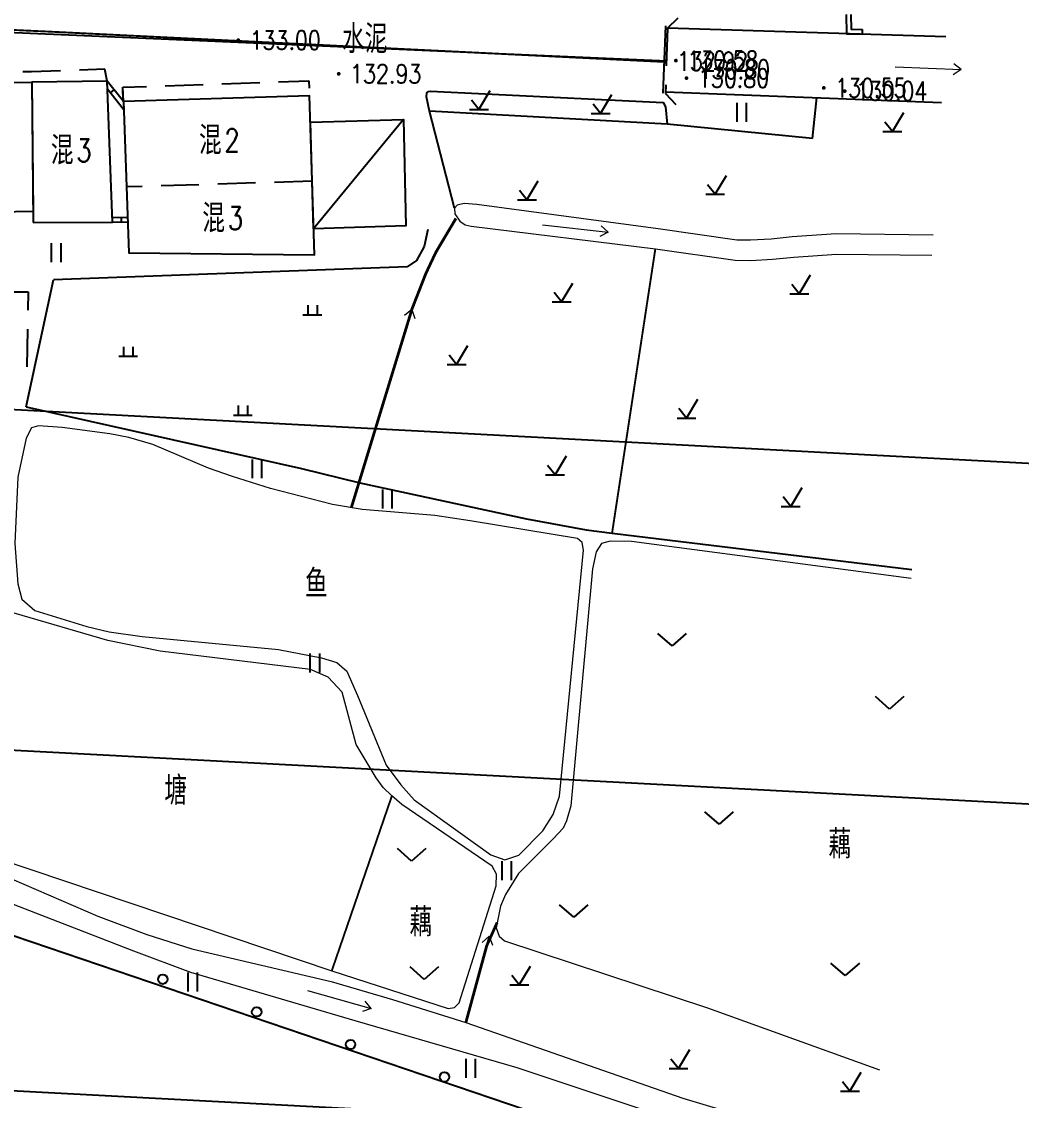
# Model space of a CAD drawing. Extents: x 529262 to 576451, y 2694391 to 2717535.
# Drawn here: x 566991.3 to 567044.2, y 2709902.3 to 2709959.4 of the extents above; entities that cross this region are included whole.
import ezdxf
from ezdxf.enums import TextEntityAlignment as Align
from ezdxf.xclip import XClip

# ---------------------------------------------------------------- set-up
doc = ezdxf.new("R2010")
doc.units = 0
doc.header["$XCLIPFRAME"] = 0
doc.linetypes.add('X5', pattern=[3, 2, -1])
for name, color, linetype in [('a红线图', 1, 'Continuous'), ('DLSS', 4, 'Continuous'), ('DMTZ', 8, 'Continuous'), ('GCD', 8, 'Continuous'), ('JMD', 8, 'Continuous'), ('PP-COM', 7, 'Continuous'), ('RD-中线', 40, 'Continuous'), ('RD-红线', 7, 'Continuous'), ('ZBTZ', 8, 'Continuous'), ('ZJ', 7, 'Continuous'), ('污水管径标注_W10-', 202, 'Continuous')]:
    doc.layers.add(name, color=color, linetype=linetype)
doc.layers.add('SXSS', color=5, linetype='Continuous', lineweight=0)
doc.styles.add('HZ', font='rs.shx', dxfattribs={"width": 0.8, "bigfont": 'hztxt.shx'})
doc.linetypes.add('10421', pattern='A,2,[150,AAA.SHX,S=0.5,R=0,X=0,Y=0.5],1e-11', length=2)
doc.linetypes.add('10422', pattern='A,0.75,[150,AAA.SHX,S=0.5,R=0,X=0,Y=0.5],1.5,[177,AAA.SHX,S=1,R=0,X=0,Y=0.4],0.75', length=3)
doc.linetypes.add('1161', pattern='A,0,[149,AAA.SHX,S=0.15,R=0,X=0,Y=0],-1.6', length=1.6)
doc.linetypes.add('8462', pattern='A,2,[157,AAA.SHX,S=1,R=0,X=0,Y=0.5],1e-09', length=2)

# ---------------------------------------------------------------- blocks, each defined once
blk = doc.blocks.new('A$C19FD0107')
at = {"layer": 'RD-中线', "color": 8, "linetype": 'Continuous', "flags": 128}
for points in [[(-4915.644, 15741.627), (-4680.014, 15724.535, -0.06919), (-4464.529, 15678.478), (-4107.284, 15548.587, 0.074087), (-4020.642, 15530.949), (-3764.952, 15517.406)], [(-4490.734, 14139.438, 0), (-4490.29, 14139.417)], [(-3818.251, 14086.168, 0), (-3817.74, 14086.169)]]:
    blk.add_lwpolyline(points, format="xyb", dxfattribs=at)
at = {"layer": 'RD-红线', "color": 8, "linetype": 'Continuous', "flags": 128}
blk.add_lwpolyline([(-4584.201, 15730.063, -0.039951), (-4458.379, 15695.394), (-4101.133, 15565.504, 0.074087), (-4019.69, 15548.924), (-3378.211, 15514.945)], format="xyb", dxfattribs=at)
blk.add_lwpolyline([(-4021.594, 15512.975), (-3798.753, 15501.171)], dxfattribs=at)
blk = doc.blocks.new('GC200')
at = {"linetype": 'Continuous', "const_width": 0.2, "flags": 128}
blk.add_lwpolyline([(-0.1, 0, 1), (0.1, 0, 1)], format="xyb", close=True, dxfattribs=at)
blk = doc.blocks.new('gc086')
at = {"color": 8}
for p, q in [((0, 0), (7, 0)), ((7, 0), (6.18, 0.57)), ((7, 0), (6.18, -0.57))]:
    blk.add_line(p, q, dxfattribs=at)
blk = doc.blocks.new('gc121')
at = {"color": 8}
for p, q in [((-0.5, -1), (-0.5, 1)), ((0.5, -1), (0.5, 1))]:
    blk.add_line(p, q, dxfattribs=at)
blk = doc.blocks.new('gc123')
at = {"color": 8}
for p, q in [((0, 0), (1.2, 2)), ((-1, 0), (1, 0)), ((0, 0), (-0.8, 1))]:
    blk.add_line(p, q, dxfattribs=at)
blk = doc.blocks.new('gc119')
at = {"color": 8}
for p, q in [((-1, 0), (1, 0)), ((-0.5, 1), (-0.5, 0)), ((0.5, 1), (0.5, 0))]:
    blk.add_line(p, q, dxfattribs=at)
blk = doc.blocks.new('gc126')
at = {"color": 8}
for p, q in [((0, 0), (-1.5, 1.32)), ((1.5, 1.32), (0, 0))]:
    blk.add_line(p, q, dxfattribs=at)
blk = doc.blocks.new('gc170')
at = {"color": 8, "linetype": 'Continuous'}
blk.add_circle((0, 0), 0.5, dxfattribs=at)

msp = doc.modelspace()

# ---------------------------------------------------------------- linework, layer by layer
at = {"layer": 'a红线图', "color": 8, "linetype": 'Continuous', "lineweight": 0, "const_width": 0.1, "elevation": 1, "flags": 128}
msp.add_lwpolyline([(566696.597, 2710071.626), (566725.76, 2710055.912), (566732.088, 2710053.298), (566751.244, 2710045.851), (566769.178, 2710038.018), (566805.651, 2710021.905), (566842.329, 2710005.646), (566879.093, 2709990.054), (566915.838, 2709974.529), (566934.446, 2709965.319), (566949.35, 2709960.864), (566992.946, 2709958.837), (567025.375, 2709957.24)], dxfattribs=at)
msp.add_lwpolyline([(566696.597, 2710071.626), (566725.76, 2710055.912), (566732.088, 2710053.298), (566751.244, 2710045.851), (566769.178, 2710038.018), (566805.651, 2710021.905), (566842.329, 2710005.646), (566879.093, 2709990.054), (566915.838, 2709974.529), (566934.446, 2709965.319), (566949.35, 2709960.864), (566992.946, 2709958.837), (567025.375, 2709957.24)], dxfattribs=at)
at = {"layer": 'DLSS', "linetype": 'Continuous'}
for p, q in [((567025.486, 2709959.026), (567026.067, 2709959.576)), ((567025.486, 2709959.026), (567026.067, 2709959.576)), ((567025.486, 2709959.026), (567026.067, 2709959.576)), ((567025.486, 2709959.026), (567026.067, 2709959.576)), ((567025.39, 2709955.566), (567025.939, 2709954.985)), ((567025.39, 2709955.566), (567025.939, 2709954.985)), ((567025.39, 2709955.566), (567025.939, 2709954.985)), ((567025.39, 2709955.566), (567025.939, 2709954.985))]:
    msp.add_line(p, q, dxfattribs=at)
at = {"layer": 'DLSS', "linetype": 'X5'}
msp.add_line((567025.486, 2709959.026), (567025.39, 2709955.566), dxfattribs=at)
msp.add_line((567025.486, 2709959.026), (567025.39, 2709955.566), dxfattribs=at)
msp.add_line((567025.486, 2709959.026), (567025.39, 2709955.566), dxfattribs=at)
msp.add_line((567025.486, 2709959.026), (567025.39, 2709955.566), dxfattribs=at)
at = {"layer": 'DLSS', "linetype": 'Continuous', "const_width": 0.1, "elevation": 133.137, "flags": 128}
msp.add_lwpolyline([(566987.524, 2709912.145), (567036.185, 2709895.608)], dxfattribs=at)
at = {"layer": 'DMTZ', "linetype": '10422', "flags": 128}
for points, elevation in [([(567040.224, 2709958.564), (567025.486, 2709959.026)], 132.974), ([(567040.224, 2709958.564), (567025.486, 2709959.026)], 132.974), ([(567040.224, 2709958.564), (567025.486, 2709959.026)], 132.974), ([(567040.224, 2709958.564), (567025.486, 2709959.026)], 132.974), ([(567025.392, 2709955.667), (567040.001, 2709955.09)], 132.381), ([(567025.392, 2709955.667), (567040.001, 2709955.09)], 132.381), ([(567025.392, 2709955.667), (567040.001, 2709955.09)], 132.381), ([(567025.392, 2709955.667), (567040.001, 2709955.09)], 132.381), ([(567011.716, 2709946.396), (566993.009, 2709945.706)], 132.24), ([(567011.716, 2709946.396), (566993.009, 2709945.706)], 132.24), ([(567011.716, 2709946.396), (566993.009, 2709945.706)], 132.24), ([(567011.716, 2709946.396), (566993.009, 2709945.706)], 132.24)]:
    msp.add_lwpolyline(points, dxfattribs=dict(at, elevation=elevation))
at = {"layer": 'DMTZ', "linetype": '10421', "flags": 128}
for points, elevation in [([(567033.162, 2709953.187), (567025.482, 2709953.956), (567012.893, 2709954.631)], 132.823), ([(567033.162, 2709953.187), (567025.482, 2709953.956), (567012.893, 2709954.631)], 132.823), ([(567033.162, 2709953.187), (567025.482, 2709953.956), (567012.893, 2709954.631)], 132.823), ([(567033.162, 2709953.187), (567025.482, 2709953.956), (567012.893, 2709954.631)], 132.823), ([(567012.815, 2709948.381), (567012.61, 2709947.473), (567012.215, 2709946.736), (567011.716, 2709946.396)], 132.24), ([(567012.815, 2709948.381), (567012.61, 2709947.473), (567012.215, 2709946.736), (567011.716, 2709946.396)], 132.24), ([(567012.815, 2709948.381), (567012.61, 2709947.473), (567012.215, 2709946.736), (567011.716, 2709946.396)], 132.24), ([(567012.815, 2709948.381), (567012.61, 2709947.473), (567012.215, 2709946.736), (567011.716, 2709946.396)], 132.24), ([(566991.556, 2709938.997), (567006.126, 2709935.731), (567009.222, 2709934.973), (567018.032, 2709933.073), (567021.195, 2709932.488), (567022.56, 2709932.302)], 132.22), ([(566991.556, 2709938.997), (567006.126, 2709935.731), (567009.222, 2709934.973), (567018.032, 2709933.073), (567021.195, 2709932.488), (567022.56, 2709932.302)], 132.22), ([(566991.556, 2709938.997), (567006.126, 2709935.731), (567009.222, 2709934.973), (567018.032, 2709933.073), (567021.195, 2709932.488), (567022.56, 2709932.302)], 132.22), ([(566991.556, 2709938.997), (567006.126, 2709935.731), (567009.222, 2709934.973), (567018.032, 2709933.073), (567021.195, 2709932.488), (567022.56, 2709932.302)], 132.22), ([(567022.56, 2709932.302), (567038.416, 2709930.387)], 132.122), ([(567022.56, 2709932.302), (567038.416, 2709930.387)], 132.122), ([(567022.56, 2709932.302), (567038.416, 2709930.387)], 132.122), ([(567022.56, 2709932.302), (567038.416, 2709930.387)], 132.122)]:
    msp.add_lwpolyline(points, dxfattribs=dict(at, elevation=elevation))
at = {"layer": 'JMD', "linetype": 'Continuous'}
for p, q in [((567035.812, 2709958.702), (567035.821, 2709958.951)), ((567035.812, 2709958.702), (567035.821, 2709958.951)), ((567035.812, 2709958.702), (567035.821, 2709958.951)), ((567035.812, 2709958.702), (567035.821, 2709958.951)), ((566996.199, 2709955.767), (566996.004, 2709955.61)), ((566996.199, 2709955.767), (566996.004, 2709955.61)), ((566996.199, 2709955.767), (566996.004, 2709955.61)), ((566996.199, 2709955.767), (566996.004, 2709955.61)), ((567011.528, 2709954.203), (567006.767, 2709948.416)), ((567011.528, 2709954.203), (567006.767, 2709948.416)), ((567011.528, 2709954.203), (567006.767, 2709948.416)), ((567011.528, 2709954.203), (567006.767, 2709948.416)), ((566996.607, 2709948.773), (566996.599, 2709949.023)), ((566996.607, 2709948.773), (566996.599, 2709949.023)), ((566996.607, 2709948.773), (566996.599, 2709949.023)), ((566996.607, 2709948.773), (566996.599, 2709949.023))]:
    msp.add_line(p, q, dxfattribs=at)
at = {"layer": 'JMD', "linetype": 'Continuous', "elevation": 133.253, "flags": 128}
for points in [[(567034.945, 2709959.747), (567034.964, 2709958.732), (567035.812, 2709958.702)], [(567034.945, 2709959.747), (567034.964, 2709958.732), (567035.812, 2709958.702)], [(567034.945, 2709959.747), (567034.964, 2709958.732), (567035.812, 2709958.702)], [(567034.945, 2709959.747), (567034.964, 2709958.732), (567035.812, 2709958.702)], [(567035.195, 2709959.752), (567035.209, 2709958.973), (567035.821, 2709958.951)], [(567035.195, 2709959.752), (567035.209, 2709958.973), (567035.821, 2709958.951)], [(567035.195, 2709959.752), (567035.209, 2709958.973), (567035.821, 2709958.951)], [(567035.195, 2709959.752), (567035.209, 2709958.973), (567035.821, 2709958.951)]]:
    msp.add_lwpolyline(points, dxfattribs=at)
at = {"layer": 'JMD', "linetype": 'Continuous', "flags": 128}
for points in [[(567025.386, 2709959.145), (567025.245, 2709955.591)], [(566996.701, 2709955.144), (566995.838, 2709956.215)], [(566996.701, 2709955.144), (566995.838, 2709956.215)], [(566996.701, 2709955.144), (566995.838, 2709956.215)], [(566996.701, 2709955.144), (566995.838, 2709956.215)], [(566996.715, 2709954.728), (566995.853, 2709955.797)], [(566996.715, 2709954.728), (566995.853, 2709955.797)], [(566996.715, 2709954.728), (566995.853, 2709955.797)], [(566996.715, 2709954.728), (566995.853, 2709955.797)], [(566996.112, 2709949.008), (566996.924, 2709949.033)], [(566996.112, 2709949.008), (566996.924, 2709949.033)], [(566996.112, 2709949.008), (566996.924, 2709949.033)], [(566996.112, 2709949.008), (566996.924, 2709949.033)], [(566996.12, 2709948.758), (566996.932, 2709948.783)], [(566996.12, 2709948.758), (566996.932, 2709948.783)], [(566996.12, 2709948.758), (566996.932, 2709948.783)], [(566996.12, 2709948.758), (566996.932, 2709948.783)]]:
    msp.add_lwpolyline(points, dxfattribs=at)
at = {"layer": 'JMD', "linetype": 'X5', "flags": 128}
for points in [[(566995.838, 2709956.215), (566995.722, 2709956.858), (566991.841, 2709956.715), (566988.054, 2709956.737), (566981.976, 2709957.19), (566981.975, 2709956.511)], [(566995.838, 2709956.215), (566995.722, 2709956.858), (566991.841, 2709956.715), (566988.054, 2709956.737), (566981.976, 2709957.19), (566981.975, 2709956.511)], [(566995.838, 2709956.215), (566995.722, 2709956.858), (566991.841, 2709956.715), (566988.054, 2709956.737), (566981.976, 2709957.19), (566981.975, 2709956.511)], [(566995.838, 2709956.215), (566995.722, 2709956.858), (566991.841, 2709956.715), (566988.054, 2709956.737), (566981.976, 2709957.19), (566981.975, 2709956.511)], [(566996.697, 2709955.144), (566996.674, 2709955.899), (567006.521, 2709956.245), (567006.55, 2709955.447)], [(566996.697, 2709955.144), (566996.674, 2709955.899), (567006.521, 2709956.245), (567006.55, 2709955.447)], [(566996.697, 2709955.144), (566996.674, 2709955.899), (567006.521, 2709956.245), (567006.55, 2709955.447)], [(566996.697, 2709955.144), (566996.674, 2709955.899), (567006.521, 2709956.245), (567006.55, 2709955.447)], [(566996.701, 2709955.144), (566996.701, 2709955.144), (566996.674, 2709955.899)], [(566996.701, 2709955.144), (566996.701, 2709955.144), (566996.674, 2709955.899)], [(566996.701, 2709955.144), (566996.701, 2709955.144), (566996.674, 2709955.899)], [(566996.701, 2709955.144), (566996.701, 2709955.144), (566996.674, 2709955.899)], [(567006.69, 2709950.927), (566996.876, 2709950.63)], [(567006.69, 2709950.927), (566996.876, 2709950.63)], [(567006.69, 2709950.927), (566996.876, 2709950.63)], [(567006.69, 2709950.927), (566996.876, 2709950.63)], [(566990.634, 2709945.083), (566991.67, 2709945.069), (566991.585, 2709941.038), (566990.58, 2709941.052)], [(566990.634, 2709945.083), (566991.67, 2709945.069), (566991.585, 2709941.038), (566990.58, 2709941.052)], [(566990.634, 2709945.083), (566991.67, 2709945.069), (566991.585, 2709941.038), (566990.58, 2709941.052)], [(566990.634, 2709945.083), (566991.67, 2709945.069), (566991.585, 2709941.038), (566990.58, 2709941.052)]]:
    msp.add_lwpolyline(points, dxfattribs=at)
at = {"layer": 'JMD', "linetype": 'Continuous', "elevation": 134.79, "flags": 128}
msp.add_lwpolyline([(566988.125, 2709956.112), (566991.857, 2709956.163), (566991.921, 2709949.32), (566988.18, 2709949.25)], close=True, dxfattribs=at)
msp.add_lwpolyline([(566988.125, 2709956.112), (566991.857, 2709956.163), (566991.921, 2709949.32), (566988.18, 2709949.25)], close=True, dxfattribs=at)
msp.add_lwpolyline([(566988.125, 2709956.112), (566991.857, 2709956.163), (566991.921, 2709949.32), (566988.18, 2709949.25)], close=True, dxfattribs=at)
msp.add_lwpolyline([(566988.125, 2709956.112), (566991.857, 2709956.163), (566991.921, 2709949.32), (566988.18, 2709949.25)], close=True, dxfattribs=at)
at = {"layer": 'JMD', "linetype": 'Continuous', "flags": 128}
for points in [[(566991.927, 2709948.741), (566996.12, 2709948.758), (566995.838, 2709956.215), (566991.857, 2709956.163)], [(566991.927, 2709948.741), (566996.12, 2709948.758), (566995.838, 2709956.215), (566991.857, 2709956.163)], [(566991.927, 2709948.741), (566996.12, 2709948.758), (566995.838, 2709956.215), (566991.857, 2709956.163)], [(566991.927, 2709948.741), (566996.12, 2709948.758), (566995.838, 2709956.215), (566991.857, 2709956.163)], [(566996.701, 2709955.144), (566996.982, 2709947.144), (567006.809, 2709947.028), (567006.55, 2709955.447)], [(566996.701, 2709955.144), (566996.982, 2709947.144), (567006.809, 2709947.028), (567006.55, 2709955.447)], [(566996.701, 2709955.144), (566996.982, 2709947.144), (567006.809, 2709947.028), (567006.55, 2709955.447)], [(566996.701, 2709955.144), (566996.982, 2709947.144), (567006.809, 2709947.028), (567006.55, 2709955.447)], [(567006.596, 2709954.054), (567011.528, 2709954.203), (567011.656, 2709948.564), (567006.767, 2709948.416)], [(567006.596, 2709954.054), (567011.528, 2709954.203), (567011.656, 2709948.564), (567006.767, 2709948.416)], [(567006.596, 2709954.054), (567011.528, 2709954.203), (567011.656, 2709948.564), (567006.767, 2709948.416)], [(567006.596, 2709954.054), (567011.528, 2709954.203), (567011.656, 2709948.564), (567006.767, 2709948.416)]]:
    msp.add_lwpolyline(points, close=True, dxfattribs=at)
at = {"layer": 'SXSS', "color": 8, "linetype": 'Continuous', "flags": 128}
for points in [[(567039.551, 2709948.081), (567034.412, 2709948.147), (567032.086, 2709947.978), (567030.973, 2709947.87), (567029.888, 2709947.808), (567029.158, 2709947.818), (567024.993, 2709948.418), (567015.398, 2709949.695), (567014.734, 2709949.748), (567014.369, 2709949.662), (567014.221, 2709949.512)], [(567039.551, 2709948.081), (567034.412, 2709948.147), (567032.086, 2709947.978), (567030.973, 2709947.87), (567029.888, 2709947.808), (567029.158, 2709947.818), (567024.993, 2709948.418), (567015.398, 2709949.695), (567014.734, 2709949.748), (567014.369, 2709949.662), (567014.221, 2709949.512)], [(567039.551, 2709948.081), (567034.412, 2709948.147), (567032.086, 2709947.978), (567030.973, 2709947.87), (567029.888, 2709947.808), (567029.158, 2709947.818), (567024.993, 2709948.418), (567015.398, 2709949.695), (567014.734, 2709949.748), (567014.369, 2709949.662), (567014.221, 2709949.512)], [(567039.551, 2709948.081), (567034.412, 2709948.147), (567032.086, 2709947.978), (567030.973, 2709947.87), (567029.888, 2709947.808), (567029.158, 2709947.818), (567024.993, 2709948.418), (567015.398, 2709949.695), (567014.734, 2709949.748), (567014.369, 2709949.662), (567014.221, 2709949.512)], [(567014.221, 2709949.512), (567014.241, 2709949.197), (567014.497, 2709948.818), (567014.779, 2709948.617), (567015.104, 2709948.545), (567024.852, 2709947.358), (567029.074, 2709946.75), (567029.912, 2709946.738), (567031.055, 2709946.804), (567032.176, 2709946.912), (567034.444, 2709947.076), (567039.483, 2709947.012)], [(567014.221, 2709949.512), (567014.241, 2709949.197), (567014.497, 2709948.818), (567014.779, 2709948.617), (567015.104, 2709948.545), (567024.852, 2709947.358), (567029.074, 2709946.75), (567029.912, 2709946.738), (567031.055, 2709946.804), (567032.176, 2709946.912), (567034.444, 2709947.076), (567039.483, 2709947.012)], [(567014.221, 2709949.512), (567014.241, 2709949.197), (567014.497, 2709948.818), (567014.779, 2709948.617), (567015.104, 2709948.545), (567024.852, 2709947.358), (567029.074, 2709946.75), (567029.912, 2709946.738), (567031.055, 2709946.804), (567032.176, 2709946.912), (567034.444, 2709947.076), (567039.483, 2709947.012)], [(567014.221, 2709949.512), (567014.241, 2709949.197), (567014.497, 2709948.818), (567014.779, 2709948.617), (567015.104, 2709948.545), (567024.852, 2709947.358), (567029.074, 2709946.75), (567029.912, 2709946.738), (567031.055, 2709946.804), (567032.176, 2709946.912), (567034.444, 2709947.076), (567039.483, 2709947.012)], [(566964.146, 2709924.025), (566965.446, 2709923.629), (566972.852, 2709920.45), (566976.509, 2709918.948), (566978.466, 2709918.271), (566984.186, 2709916.495), (566986.88, 2709915.539), (566989.457, 2709914.587), (566995.341, 2709912.04), (566997.945, 2709911.071), (567000.328, 2709910.314), (567007.693, 2709908.582), (567010.947, 2709907.636), (567014.826, 2709906.418), (567026.298, 2709902.418), (567032.533, 2709900.539), (567034.399, 2709899.955), (567036.406, 2709899.059)], [(566964.146, 2709924.025), (566965.446, 2709923.629), (566972.852, 2709920.45), (566976.509, 2709918.948), (566978.466, 2709918.271), (566984.186, 2709916.495), (566986.88, 2709915.539), (566989.457, 2709914.587), (566995.341, 2709912.04), (566997.945, 2709911.071), (567000.328, 2709910.314), (567007.693, 2709908.582), (567010.947, 2709907.636), (567014.826, 2709906.418), (567026.298, 2709902.418), (567032.533, 2709900.539), (567034.399, 2709899.955), (567036.406, 2709899.059)], [(566964.146, 2709924.025), (566965.446, 2709923.629), (566972.852, 2709920.45), (566976.509, 2709918.948), (566978.466, 2709918.271), (566984.186, 2709916.495), (566986.88, 2709915.539), (566989.457, 2709914.587), (566995.341, 2709912.04), (566997.945, 2709911.071), (567000.328, 2709910.314), (567007.693, 2709908.582), (567010.947, 2709907.636), (567014.826, 2709906.418), (567026.298, 2709902.418), (567032.533, 2709900.539), (567034.399, 2709899.955), (567036.406, 2709899.059)], [(566964.146, 2709924.025), (566965.446, 2709923.629), (566972.852, 2709920.45), (566976.509, 2709918.948), (566978.466, 2709918.271), (566984.186, 2709916.495), (566986.88, 2709915.539), (566989.457, 2709914.587), (566995.341, 2709912.04), (566997.945, 2709911.071), (567000.328, 2709910.314), (567007.693, 2709908.582), (567010.947, 2709907.636), (567014.826, 2709906.418), (567026.298, 2709902.418), (567032.533, 2709900.539), (567034.399, 2709899.955), (567036.406, 2709899.059)], [(566963.896, 2709922.603), (566965.31, 2709922.207), (566970.242, 2709920.219), (566978.441, 2709917.004), (566985.12, 2709914.892), (566997.244, 2709910.214), (567000.255, 2709909.081), (567008.942, 2709906.523), (567017.523, 2709904.039), (567034.007, 2709898.534), (567036.327, 2709897.828)], [(566963.896, 2709922.603), (566965.31, 2709922.207), (566970.242, 2709920.219), (566978.441, 2709917.004), (566985.12, 2709914.892), (566997.244, 2709910.214), (567000.255, 2709909.081), (567008.942, 2709906.523), (567017.523, 2709904.039), (567034.007, 2709898.534), (567036.327, 2709897.828)], [(566963.896, 2709922.603), (566965.31, 2709922.207), (566970.242, 2709920.219), (566978.441, 2709917.004), (566985.12, 2709914.892), (566997.244, 2709910.214), (567000.255, 2709909.081), (567008.942, 2709906.523), (567017.523, 2709904.039), (567034.007, 2709898.534), (567036.327, 2709897.828)]]:
    msp.add_lwpolyline(points, dxfattribs=at)
at = {"layer": 'SXSS', "color": 8, "linetype": 'Continuous', "const_width": 0.15, "flags": 128}
for points, elevation in [([(567008.763, 2709933.657), (567011.983, 2709944.196), (567012.703, 2709946.036), (567013.235, 2709947.167), (567014.301, 2709948.961)], 132.343), ([(567008.763, 2709933.657), (567011.983, 2709944.196), (567012.703, 2709946.036), (567013.235, 2709947.167), (567014.301, 2709948.961)], 132.343), ([(567008.763, 2709933.657), (567011.983, 2709944.196), (567012.703, 2709946.036), (567013.235, 2709947.167), (567014.301, 2709948.961)], 132.343), ([(567008.763, 2709933.657), (567011.983, 2709944.196), (567012.703, 2709946.036), (567013.235, 2709947.167), (567014.301, 2709948.961)], 132.343), ([(567014.826, 2709906.418), (567015.929, 2709910.479), (567016.48, 2709911.702)], 132.6), ([(567014.826, 2709906.418), (567015.929, 2709910.479), (567016.48, 2709911.702)], 132.6), ([(567014.826, 2709906.418), (567015.929, 2709910.479), (567016.48, 2709911.702)], 132.6), ([(567014.826, 2709906.418), (567015.929, 2709910.479), (567016.48, 2709911.702)], 132.6)]:
    msp.add_lwpolyline(points, dxfattribs=dict(at, elevation=elevation))
at = {"layer": 'SXSS', "color": 8, "linetype": '10421', "elevation": 132.386, "flags": 128}
msp.add_lwpolyline([(567020.983, 2709931.817), (567020.723, 2709932.019), (567015.059, 2709932.957), (567013.183, 2709933.245), (567009.329, 2709933.559), (567007.761, 2709933.83), (567004.478, 2709934.678), (567002.47, 2709935.303), (567001.208, 2709935.754), (566998.255, 2709937), (566996.991, 2709937.367), (566995.985, 2709937.568), (566993.46, 2709937.894), (566992.213, 2709937.991), (566991.837, 2709937.872), (566991.553, 2709937.331), (566991.121, 2709935.264), (566990.954, 2709931.768), (566991.123, 2709929.617), (566991.336, 2709928.816), (566992.007, 2709928.211), (566994.761, 2709927.366), (566995.95, 2709927.089), (566997.696, 2709926.832), (567004.915, 2709926.157), (567007.192, 2709925.701), (567007.988, 2709925.464), (567008.533, 2709925.009), (567009.098, 2709923.708), (567010.611, 2709920.032), (567011.39, 2709918.993), (567012.089, 2709918.189), (567016.147, 2709915.294), (567016.88, 2709915.021), (567017.635, 2709915.265), (567018.894, 2709916.552), (567019.443, 2709917.411), (567019.782, 2709918.387), (567021.047, 2709931.4)], close=True, dxfattribs=at)
msp.add_lwpolyline([(567020.983, 2709931.817), (567020.723, 2709932.019), (567015.059, 2709932.957), (567013.183, 2709933.245), (567009.329, 2709933.559), (567007.761, 2709933.83), (567004.478, 2709934.678), (567002.47, 2709935.303), (567001.208, 2709935.754), (566998.255, 2709937), (566996.991, 2709937.367), (566995.985, 2709937.568), (566993.46, 2709937.894), (566992.213, 2709937.991), (566991.837, 2709937.872), (566991.553, 2709937.331), (566991.121, 2709935.264), (566990.954, 2709931.768), (566991.123, 2709929.617), (566991.336, 2709928.816), (566992.007, 2709928.211), (566994.761, 2709927.366), (566995.95, 2709927.089), (566997.696, 2709926.832), (567004.915, 2709926.157), (567007.192, 2709925.701), (567007.988, 2709925.464), (567008.533, 2709925.009), (567009.098, 2709923.708), (567010.611, 2709920.032), (567011.39, 2709918.993), (567012.089, 2709918.189), (567016.147, 2709915.294), (567016.88, 2709915.021), (567017.635, 2709915.265), (567018.894, 2709916.552), (567019.443, 2709917.411), (567019.782, 2709918.387), (567021.047, 2709931.4)], close=True, dxfattribs=at)
msp.add_lwpolyline([(567020.983, 2709931.817), (567020.723, 2709932.019), (567015.059, 2709932.957), (567013.183, 2709933.245), (567009.329, 2709933.559), (567007.761, 2709933.83), (567004.478, 2709934.678), (567002.47, 2709935.303), (567001.208, 2709935.754), (566998.255, 2709937), (566996.991, 2709937.367), (566995.985, 2709937.568), (566993.46, 2709937.894), (566992.213, 2709937.991), (566991.837, 2709937.872), (566991.553, 2709937.331), (566991.121, 2709935.264), (566990.954, 2709931.768), (566991.123, 2709929.617), (566991.336, 2709928.816), (566992.007, 2709928.211), (566994.761, 2709927.366), (566995.95, 2709927.089), (566997.696, 2709926.832), (567004.915, 2709926.157), (567007.192, 2709925.701), (567007.988, 2709925.464), (567008.533, 2709925.009), (567009.098, 2709923.708), (567010.611, 2709920.032), (567011.39, 2709918.993), (567012.089, 2709918.189), (567016.147, 2709915.294), (567016.88, 2709915.021), (567017.635, 2709915.265), (567018.894, 2709916.552), (567019.443, 2709917.411), (567019.782, 2709918.387), (567021.047, 2709931.4)], close=True, dxfattribs=at)
msp.add_lwpolyline([(567020.983, 2709931.817), (567020.723, 2709932.019), (567015.059, 2709932.957), (567013.183, 2709933.245), (567009.329, 2709933.559), (567007.761, 2709933.83), (567004.478, 2709934.678), (567002.47, 2709935.303), (567001.208, 2709935.754), (566998.255, 2709937), (566996.991, 2709937.367), (566995.985, 2709937.568), (566993.46, 2709937.894), (566992.213, 2709937.991), (566991.837, 2709937.872), (566991.553, 2709937.331), (566991.121, 2709935.264), (566990.954, 2709931.768), (566991.123, 2709929.617), (566991.336, 2709928.816), (566992.007, 2709928.211), (566994.761, 2709927.366), (566995.95, 2709927.089), (566997.696, 2709926.832), (567004.915, 2709926.157), (567007.192, 2709925.701), (567007.988, 2709925.464), (567008.533, 2709925.009), (567009.098, 2709923.708), (567010.611, 2709920.032), (567011.39, 2709918.993), (567012.089, 2709918.189), (567016.147, 2709915.294), (567016.88, 2709915.021), (567017.635, 2709915.265), (567018.894, 2709916.552), (567019.443, 2709917.411), (567019.782, 2709918.387), (567021.047, 2709931.4)], close=True, dxfattribs=at)
at = {"layer": 'SXSS', "color": 8, "linetype": '10421', "flags": 128}
for points, elevation in [([(567038.386, 2709929.915), (567023.586, 2709931.858), (567022.455, 2709931.891), (567022.009, 2709931.761), (567021.718, 2709931.321), (567021.524, 2709930.422), (567020.372, 2709917.879), (567020.141, 2709917.084), (567019.969, 2709916.689), (567019.465, 2709916.145), (567017.61, 2709914.289), (567016.923, 2709913.195), (567016.664, 2709912.573), (567016.422, 2709911.425), (567016.581, 2709910.977), (567016.865, 2709910.741), (567027.605, 2709907.194), (567036.718, 2709903.917)], 132.266), ([(567038.386, 2709929.915), (567023.586, 2709931.858), (567022.455, 2709931.891), (567022.009, 2709931.761), (567021.718, 2709931.321), (567021.524, 2709930.422), (567020.372, 2709917.879), (567020.141, 2709917.084), (567019.969, 2709916.689), (567019.465, 2709916.145), (567017.61, 2709914.289), (567016.923, 2709913.195), (567016.664, 2709912.573), (567016.422, 2709911.425), (567016.581, 2709910.977), (567016.865, 2709910.741), (567027.605, 2709907.194), (567036.718, 2709903.917)], 132.266), ([(567038.386, 2709929.915), (567023.586, 2709931.858), (567022.455, 2709931.891), (567022.009, 2709931.761), (567021.718, 2709931.321), (567021.524, 2709930.422), (567020.372, 2709917.879), (567020.141, 2709917.084), (567019.969, 2709916.689), (567019.465, 2709916.145), (567017.61, 2709914.289), (567016.923, 2709913.195), (567016.664, 2709912.573), (567016.422, 2709911.425), (567016.581, 2709910.977), (567016.865, 2709910.741), (567027.605, 2709907.194), (567036.718, 2709903.917)], 132.266), ([(567038.386, 2709929.915), (567023.586, 2709931.858), (567022.455, 2709931.891), (567022.009, 2709931.761), (567021.718, 2709931.321), (567021.524, 2709930.422), (567020.372, 2709917.879), (567020.141, 2709917.084), (567019.969, 2709916.689), (567019.465, 2709916.145), (567017.61, 2709914.289), (567016.923, 2709913.195), (567016.664, 2709912.573), (567016.422, 2709911.425), (567016.581, 2709910.977), (567016.865, 2709910.741), (567027.605, 2709907.194), (567036.718, 2709903.917)], 132.266), ([(567010.914, 2709918.416), (567010.442, 2709918.846), (567010.079, 2709919.352), (567009.022, 2709921.115), (567008.28, 2709923.885), (567007.542, 2709924.685), (567006.61, 2709925.09), (566998.644, 2709926.064), (566995.87, 2709926.633), (566990.926, 2709928.078), (566990.435, 2709927.986), (566990.082, 2709927.629), (566989.041, 2709924.334), (566988.475, 2709922.902), (566987.501, 2709920.851), (566985.919, 2709918.259), (566985.84, 2709917.226), (566986.01, 2709916.67), (566986.487, 2709916.283), (567007.725, 2709909.139)], 132.351), ([(567010.914, 2709918.416), (567010.442, 2709918.846), (567010.079, 2709919.352), (567009.022, 2709921.115), (567008.28, 2709923.885), (567007.542, 2709924.685), (567006.61, 2709925.09), (566998.644, 2709926.064), (566995.87, 2709926.633), (566990.926, 2709928.078), (566990.435, 2709927.986), (566990.082, 2709927.629), (566989.041, 2709924.334), (566988.475, 2709922.902), (566987.501, 2709920.851), (566985.919, 2709918.259), (566985.84, 2709917.226), (566986.01, 2709916.67), (566986.487, 2709916.283), (567007.725, 2709909.139)], 132.351), ([(567010.914, 2709918.416), (567010.442, 2709918.846), (567010.079, 2709919.352), (567009.022, 2709921.115), (567008.28, 2709923.885), (567007.542, 2709924.685), (567006.61, 2709925.09), (566998.644, 2709926.064), (566995.87, 2709926.633), (566990.926, 2709928.078), (566990.435, 2709927.986), (566990.082, 2709927.629), (566989.041, 2709924.334), (566988.475, 2709922.902), (566987.501, 2709920.851), (566985.919, 2709918.259), (566985.84, 2709917.226), (566986.01, 2709916.67), (566986.487, 2709916.283), (567007.725, 2709909.139)], 132.351), ([(567010.914, 2709918.416), (567010.442, 2709918.846), (567010.079, 2709919.352), (567009.022, 2709921.115), (567008.28, 2709923.885), (567007.542, 2709924.685), (567006.61, 2709925.09), (566998.644, 2709926.064), (566995.87, 2709926.633), (566990.926, 2709928.078), (566990.435, 2709927.986), (566990.082, 2709927.629), (566989.041, 2709924.334), (566988.475, 2709922.902), (566987.501, 2709920.851), (566985.919, 2709918.259), (566985.84, 2709917.226), (566986.01, 2709916.67), (566986.487, 2709916.283), (567007.725, 2709909.139)], 132.351), ([(567007.725, 2709909.139), (567013.881, 2709907.154), (567014.227, 2709907.211), (567014.475, 2709907.458), (567016.42, 2709913.648), (567016.452, 2709914.255), (567016.224, 2709914.688), (567011.433, 2709917.943), (567010.914, 2709918.416)], 132.351), ([(567007.725, 2709909.139), (567013.881, 2709907.154), (567014.227, 2709907.211), (567014.475, 2709907.458), (567016.42, 2709913.648), (567016.452, 2709914.255), (567016.224, 2709914.688), (567011.433, 2709917.943), (567010.914, 2709918.416)], 132.351), ([(567007.725, 2709909.139), (567013.881, 2709907.154), (567014.227, 2709907.211), (567014.475, 2709907.458), (567016.42, 2709913.648), (567016.452, 2709914.255), (567016.224, 2709914.688), (567011.433, 2709917.943), (567010.914, 2709918.416)], 132.351), ([(567007.725, 2709909.139), (567013.881, 2709907.154), (567014.227, 2709907.211), (567014.475, 2709907.458), (567016.42, 2709913.648), (567016.452, 2709914.255), (567016.224, 2709914.688), (567011.433, 2709917.943), (567010.914, 2709918.416)], 132.351)]:
    msp.add_lwpolyline(points, dxfattribs=dict(at, elevation=elevation))
at = {"layer": 'SXSS', "color": 8, "linetype": '8462', "const_width": 0.1, "elevation": 132.351, "flags": 128}
msp.add_lwpolyline([(567007.725, 2709909.139), (567010.914, 2709918.416)], dxfattribs=at)
msp.add_lwpolyline([(567007.725, 2709909.139), (567010.914, 2709918.416)], dxfattribs=at)
msp.add_lwpolyline([(567007.725, 2709909.139), (567010.914, 2709918.416)], dxfattribs=at)
msp.add_lwpolyline([(567007.725, 2709909.139), (567010.914, 2709918.416)], dxfattribs=at)
at = {"layer": 'ZBTZ', "linetype": '1161', "flags": 128}
for points, elevation in [([(567012.893, 2709954.631), (567012.736, 2709955.395), (567012.765, 2709955.6), (567012.845, 2709955.675), (567012.947, 2709955.702), (567025.27, 2709955.1), (567025.39, 2709954.874), (567025.482, 2709953.956)], 132.823), ([(567012.893, 2709954.631), (567012.736, 2709955.395), (567012.765, 2709955.6), (567012.845, 2709955.675), (567012.947, 2709955.702), (567025.27, 2709955.1), (567025.39, 2709954.874), (567025.482, 2709953.956)], 132.823), ([(567012.893, 2709954.631), (567012.736, 2709955.395), (567012.765, 2709955.6), (567012.845, 2709955.675), (567012.947, 2709955.702), (567025.27, 2709955.1), (567025.39, 2709954.874), (567025.482, 2709953.956)], 132.823), ([(567012.893, 2709954.631), (567012.736, 2709955.395), (567012.765, 2709955.6), (567012.845, 2709955.675), (567012.947, 2709955.702), (567025.27, 2709955.1), (567025.39, 2709954.874), (567025.482, 2709953.956)], 132.823), ([(567033.162, 2709953.187), (567033.4, 2709955.351)], 132.629), ([(567033.162, 2709953.187), (567033.4, 2709955.351)], 132.629), ([(567033.162, 2709953.187), (567033.4, 2709955.351)], 132.629), ([(567033.162, 2709953.187), (567033.4, 2709955.351)], 132.629), ([(567014.221, 2709949.512), (567012.893, 2709954.631)], 132.016), ([(567014.221, 2709949.512), (567012.893, 2709954.631)], 132.016), ([(567014.221, 2709949.512), (567012.893, 2709954.631)], 132.016), ([(567014.221, 2709949.512), (567012.893, 2709954.631)], 132.016), ([(566991.556, 2709938.997), (566993.009, 2709945.706)], 132.307), ([(566991.556, 2709938.997), (566993.009, 2709945.706)], 132.307), ([(566991.556, 2709938.997), (566993.009, 2709945.706)], 132.307), ([(566991.556, 2709938.997), (566993.009, 2709945.706)], 132.307)]:
    msp.add_lwpolyline(points, dxfattribs=dict(at, elevation=elevation))
at = {"layer": 'ZBTZ', "linetype": 'Continuous', "const_width": 0.1, "elevation": 132.22, "flags": 128}
msp.add_lwpolyline([(567022.56, 2709932.302), (567024.852, 2709947.358)], dxfattribs=at)
msp.add_lwpolyline([(567022.56, 2709932.302), (567024.852, 2709947.358)], dxfattribs=at)
msp.add_lwpolyline([(567022.56, 2709932.302), (567024.852, 2709947.358)], dxfattribs=at)
msp.add_lwpolyline([(567022.56, 2709932.302), (567024.852, 2709947.358)], dxfattribs=at)
at = {"layer": '污水管径标注_W10-'}
msp.add_lwpolyline([(566705.082, 2710066.576), (566722.647, 2710057.012), (566725.58, 2710055.414), (566740.949, 2710048.983), (566759.399, 2710041.263), (566777.849, 2710033.542), (566796.299, 2710025.822), (566804.915, 2710022.217), (566814.682, 2710017.946), (566833.007, 2710009.934), (566851.332, 2710001.921), (566860.805, 2709997.779), (566869.692, 2709993.991), (566888.091, 2709986.149), (566906.49, 2709978.308), (566916.921, 2709973.862), (566924.612, 2709969.88), (566933.794, 2709965.127), (566943.086, 2709962.483), (566949.736, 2709960.59), (566962.809, 2709960.024), (566982.791, 2709959.158), (567002.772, 2709958.291), (567025.47, 2709957.308)], dxfattribs=at)

# ---------------------------------------------------------------- block references
at = {"layer": 'GCD', "linetype": 'Continuous'}
ref = msp.add_blockref('GC200', (567002.78, 2709958.393, 133.004), dxfattribs=dict(at, xscale=0.5, yscale=0.5, zscale=0.5))
ref.add_attrib('height', '133.00', dxfattribs={"linetype": 'Continuous', "height": 1, "style": 'HZ', "width": 0.8}).set_placement((567003.38, 2709958.393, 133.004), align=Align.MIDDLE_LEFT)
ref = msp.add_blockref('GC200', (567025.394, 2709957.279, 132.919), dxfattribs=dict(at, xscale=0.5, yscale=0.5, zscale=0.5))
ref.add_attrib('height', '132.92', dxfattribs={"linetype": 'Continuous', "height": 1, "style": 'HZ', "width": 0.8}).set_placement((567025.994, 2709957.279, 132.919), align=Align.MIDDLE_LEFT)
ref = msp.add_blockref('GC200', (567025.936, 2709957.312, 130.578), dxfattribs=dict(at, xscale=0.5, yscale=0.5, zscale=0.5))
ref.add_attrib('height', '130.58', dxfattribs={"linetype": 'Continuous', "height": 1, "style": 'HZ', "width": 0.8}).set_placement((567026.536, 2709957.312, 130.578), align=Align.MIDDLE_LEFT)
ref = msp.add_blockref('GC200', (567008.096, 2709956.61, 132.93), dxfattribs=dict(at, xscale=0.5, yscale=0.5, zscale=0.5))
ref.add_attrib('height', '132.93', dxfattribs={"linetype": 'Continuous', "height": 1, "style": 'HZ', "width": 0.8}).set_placement((567008.696, 2709956.61, 132.93), align=Align.MIDDLE_LEFT)
ref = msp.add_blockref('GC200', (567026.501, 2709956.384, 130.8), dxfattribs=dict(at, xscale=0.5, yscale=0.5, zscale=0.5))
ref.add_attrib('height', '130.80', dxfattribs={"linetype": 'Continuous', "height": 1, "style": 'HZ', "width": 0.8}).set_placement((567027.101, 2709956.384, 130.8), align=Align.MIDDLE_LEFT)
ref = msp.add_blockref('GC200', (567026.501, 2709956.384, 130.8), dxfattribs=dict(at, xscale=0.5, yscale=0.5, zscale=0.5))
ref.add_attrib('height', '130.80', dxfattribs={"linetype": 'Continuous', "height": 1, "style": 'HZ', "width": 0.8}).set_placement((567027.101, 2709956.384, 130.8), align=Align.MIDDLE_LEFT)
ref = msp.add_blockref('GC200', (567033.765, 2709955.867, 130.551), dxfattribs=dict(at, xscale=0.5, yscale=0.5, zscale=0.5))
ref.add_attrib('height', '130.55', dxfattribs={"linetype": 'Continuous', "height": 1, "style": 'HZ', "width": 0.8}).set_placement((567034.365, 2709955.867, 130.551), align=Align.MIDDLE_LEFT)
ref = msp.add_blockref('GC200', (567034.872, 2709955.7, 130.042), dxfattribs=dict(at, xscale=0.5, yscale=0.5, zscale=0.5))
ref.add_attrib('height', '130.04', dxfattribs={"linetype": 'Continuous', "height": 1, "style": 'HZ', "width": 0.8}).set_placement((567035.472, 2709955.7, 130.042), align=Align.MIDDLE_LEFT)
at = {"layer": 'PP-COM'}
ref = msp.add_blockref('A$C19FD0107', (570997.993, 2694390.603), dxfattribs=at)
XClip(ref).set_block_clipping_path([(-9366.4383134884, 14428.6043910822), (-3328.4480743363, 17452.7484863754)])
at = {"layer": 'SXSS', "color": 8, "linetype": 'Continuous'}
for p, xscale, yscale, zscale, rotation in [((567037.54, 2709956.975), 0.4999999999986748, 0.4999999999986748, 0.4999999999986748, 357.7105845615741), ((567037.54, 2709956.975), 0.4999999999986748, 0.4999999999986748, 0.4999999999986748, 357.7105845615741), ((567037.54, 2709956.975), 0.4999999999986748, 0.4999999999986748, 0.4999999999986748, 357.7105845615741), ((567037.54, 2709956.975), 0.4999999999986748, 0.4999999999986748, 0.4999999999986748, 357.7105845615741), ((567018.876, 2709948.62), 0.5000000000482852, 0.5000000000482852, 0.5000000000482852, 353.7948668499305), ((567018.876, 2709948.62), 0.5000000000482852, 0.5000000000482852, 0.5000000000482852, 353.7948668499305), ((567018.876, 2709948.62), 0.5000000000482852, 0.5000000000482852, 0.5000000000482852, 353.7948668499305), ((567018.876, 2709948.62), 0.5000000000482852, 0.5000000000482852, 0.5000000000482852, 353.7948668499305), ((567010.963, 2709940.79, 132.343), 0.5000000001127712, 0.5000000001127712, 0.5000000001127712, 73.33116881520364), ((567010.963, 2709940.79, 132.343), 0.5000000001127712, 0.5000000001127712, 0.5000000001127712, 73.33116881520364), ((567010.963, 2709940.79, 132.343), 0.5000000001127712, 0.5000000001127712, 0.5000000001127712, 73.33116881520364), ((567010.963, 2709940.79, 132.343), 0.5000000001127712, 0.5000000001127712, 0.5000000001127712, 73.33116881520364), ((567015.146, 2709907.597, 132.6), 0.5000000001178746, 0.5000000001178746, 0.5000000001178746, 74.80684646546464), ((567015.146, 2709907.597, 132.6), 0.5000000001178746, 0.5000000001178746, 0.5000000001178746, 74.80684646546464), ((567015.146, 2709907.597, 132.6), 0.5000000001178746, 0.5000000001178746, 0.5000000001178746, 74.80684646546464), ((567015.146, 2709907.597, 132.6), 0.5000000001178746, 0.5000000001178746, 0.5000000001178746, 74.80684646546464), ((567006.449, 2709908.102), 0.5000000000428992, 0.5000000000428992, 0.5000000000428992, 344.3741735718116), ((567006.449, 2709908.102), 0.5000000000428992, 0.5000000000428992, 0.5000000000428992, 344.3741735718116), ((567006.449, 2709908.102), 0.5000000000428992, 0.5000000000428992, 0.5000000000428992, 344.3741735718116), ((567006.449, 2709908.102), 0.5000000000428992, 0.5000000000428992, 0.5000000000428992, 344.3741735718116)]:
    msp.add_blockref('gc086', p, dxfattribs=dict(at, xscale=xscale, yscale=yscale, zscale=zscale, rotation=rotation))
at = {"layer": 'ZBTZ', "linetype": 'Continuous', "xscale": 0.5, "yscale": 0.5}
for name, p in [('gc123', (567015.517, 2709954.726)), ('gc123', (567015.517, 2709954.726)), ('gc123', (567015.517, 2709954.726)), ('gc123', (567015.517, 2709954.726)), ('gc123', (567021.953, 2709954.515)), ('gc123', (567021.953, 2709954.515)), ('gc123', (567021.953, 2709954.515)), ('gc123', (567021.953, 2709954.515)), ('gc121', (567029.43, 2709954.57)), ('gc121', (567029.43, 2709954.57)), ('gc121', (567029.43, 2709954.57)), ('gc121', (567029.43, 2709954.57)), ('gc123', (567037.397, 2709953.561)), ('gc123', (567037.397, 2709953.561)), ('gc123', (567037.397, 2709953.561)), ('gc123', (567037.397, 2709953.561)), ('gc123', (567018.057, 2709949.947)), ('gc123', (567018.057, 2709949.947)), ('gc123', (567018.057, 2709949.947)), ('gc123', (567018.057, 2709949.947)), ('gc123', (567028.015, 2709950.239)), ('gc123', (567028.015, 2709950.239)), ('gc123', (567028.015, 2709950.239)), ('gc123', (567028.015, 2709950.239)), ('gc121', (566993.151, 2709947.15)), ('gc121', (566993.151, 2709947.15)), ('gc121', (566993.151, 2709947.15)), ('gc121', (566993.151, 2709947.15)), ('gc123', (567032.467, 2709944.97)), ('gc123', (567032.467, 2709944.97)), ('gc123', (567032.467, 2709944.97)), ('gc123', (567032.467, 2709944.97)), ('gc123', (567019.891, 2709944.541)), ('gc123', (567019.891, 2709944.541)), ('gc123', (567019.891, 2709944.541)), ('gc123', (567019.891, 2709944.541)), ('gc119', (567006.705, 2709943.868)), ('gc119', (567006.705, 2709943.868)), ('gc119', (567006.705, 2709943.868)), ('gc119', (567006.705, 2709943.868)), ('gc119', (566996.952, 2709941.668)), ('gc119', (566996.952, 2709941.668)), ('gc119', (566996.952, 2709941.668)), ('gc119', (566996.952, 2709941.668)), ('gc123', (567014.336, 2709941.231)), ('gc123', (567014.336, 2709941.231)), ('gc123', (567014.336, 2709941.231)), ('gc123', (567014.336, 2709941.231)), ('gc119', (567003.02, 2709938.557)), ('gc119', (567003.02, 2709938.557)), ('gc119', (567003.02, 2709938.557)), ('gc119', (567003.02, 2709938.557)), ('gc123', (567026.501, 2709938.397)), ('gc123', (567026.501, 2709938.397)), ('gc123', (567026.501, 2709938.397)), ('gc123', (567026.501, 2709938.397)), ('gc121', (567003.78, 2709935.71)), ('gc121', (567003.78, 2709935.71)), ('gc121', (567003.78, 2709935.71)), ('gc121', (567003.78, 2709935.71)), ('gc123', (567019.542, 2709935.393)), ('gc123', (567019.542, 2709935.393)), ('gc123', (567019.542, 2709935.393)), ('gc123', (567019.542, 2709935.393)), ('gc121', (567010.674, 2709934.11)), ('gc121', (567010.674, 2709934.11)), ('gc121', (567010.674, 2709934.11)), ('gc121', (567010.674, 2709934.11)), ('gc123', (567032.015, 2709933.722)), ('gc123', (567032.015, 2709933.722)), ('gc123', (567032.015, 2709933.722)), ('gc123', (567032.015, 2709933.722)), ('gc126', (567025.734, 2709926.344)), ('gc126', (567025.734, 2709926.344)), ('gc126', (567025.734, 2709926.344)), ('gc126', (567025.734, 2709926.344)), ('gc121', (567006.843, 2709925.437)), ('gc121', (567006.843, 2709925.437)), ('gc121', (567006.843, 2709925.437)), ('gc121', (567006.843, 2709925.437)), ('gc126', (567037.249, 2709922.996)), ('gc126', (567037.249, 2709922.996)), ('gc126', (567037.249, 2709922.996)), ('gc126', (567037.249, 2709922.996)), ('gc126', (567028.227, 2709916.904)), ('gc126', (567028.227, 2709916.904)), ('gc126', (567028.227, 2709916.904)), ('gc126', (567028.227, 2709916.904)), ('gc126', (567011.952, 2709914.952)), ('gc126', (567011.952, 2709914.952)), ('gc126', (567011.952, 2709914.952)), ('gc126', (567011.952, 2709914.952)), ('gc121', (567016.989, 2709914.447)), ('gc121', (567016.989, 2709914.447)), ('gc121', (567016.989, 2709914.447)), ('gc121', (567016.989, 2709914.447)), ('gc126', (567020.534, 2709911.988)), ('gc126', (567020.534, 2709911.988)), ('gc126', (567020.534, 2709911.988)), ('gc126', (567020.534, 2709911.988)), ('gc126', (567012.621, 2709908.692)), ('gc126', (567012.621, 2709908.692)), ('gc126', (567012.621, 2709908.692)), ('gc126', (567012.621, 2709908.692)), ('gc126', (567034.896, 2709908.894)), ('gc126', (567034.896, 2709908.894)), ('gc126', (567034.896, 2709908.894)), ('gc126', (567034.896, 2709908.894)), ('gc121', (567000.377, 2709908.56)), ('gc121', (567000.377, 2709908.56)), ('gc121', (567000.377, 2709908.56)), ('gc121', (567000.377, 2709908.56)), ('gc121', (567015.092, 2709903.988)), ('gc121', (567015.092, 2709903.988)), ('gc121', (567015.092, 2709903.988)), ('gc121', (567015.092, 2709903.988))]:
    msp.add_blockref(name, p, dxfattribs=at)
at = {"layer": 'ZBTZ', "linetype": 'Continuous', "xscale": 0.5, "yscale": 0.5, "zscale": 0.5}
for p in [(567017.649, 2709908.401), (567017.649, 2709908.401), (567017.649, 2709908.401), (567017.649, 2709908.401), (567026.078, 2709903.981), (567026.078, 2709903.981), (567026.078, 2709903.981), (567026.078, 2709903.981), (567035.148, 2709902.779), (567035.148, 2709902.779), (567035.148, 2709902.779), (567035.148, 2709902.779)]:
    msp.add_blockref('gc123', p, dxfattribs=at)
at = {"layer": 'ZBTZ', "linetype": 'Continuous', "xscale": 0.5000000000446111, "yscale": 0.5000000000446111, "zscale": 0.5000000000446111, "rotation": 340.8704826858192}
for p in [(566998.787, 2709908.7), (566998.787, 2709908.7), (566998.787, 2709908.7), (566998.787, 2709908.7), (567003.755, 2709906.977), (567003.755, 2709906.977), (567003.755, 2709906.977), (567003.755, 2709906.977), (567008.723, 2709905.254), (567008.723, 2709905.254), (567008.723, 2709905.254), (567008.723, 2709905.254), (567013.692, 2709903.53), (567013.692, 2709903.53), (567013.692, 2709903.53), (567013.692, 2709903.53)]:
    msp.add_blockref('gc170', p, dxfattribs=at)

# ---------------------------------------------------------------- texts
at = {"layer": 'DMTZ', "linetype": 'Continuous', "style": 'HZ', "width": 0.8}
msp.add_text('水泥', height=1.5, dxfattribs=at).set_placement((567009.477, 2709958.533), align=Align.MIDDLE)
msp.add_text('水泥', height=1.5, dxfattribs=at).set_placement((567009.477, 2709958.533), align=Align.MIDDLE)
msp.add_text('水泥', height=1.5, dxfattribs=at).set_placement((567009.477, 2709958.533), align=Align.MIDDLE)
msp.add_text('水泥', height=1.5, dxfattribs=at).set_placement((567009.477, 2709958.533), align=Align.MIDDLE)
at = {"layer": 'GCD', "linetype": 'Continuous', "style": 'HZ', "width": 0.8}
msp.add_text('130.80', height=1, dxfattribs=at).set_placement((567029.032, 2709956.844), align=Align.MIDDLE)
msp.add_text('130.80', height=1, dxfattribs=at).set_placement((567029.032, 2709956.844), align=Align.MIDDLE)
at = {"layer": 'JMD', "linetype": 'Continuous', "style": 'HZ', "width": 0.8}
for p in [(567001.902, 2709953.093), (567001.902, 2709953.093), (567001.902, 2709953.093), (567001.902, 2709953.093), (566994.062, 2709952.563), (566994.062, 2709952.563), (566994.062, 2709952.563), (566994.062, 2709952.563), (567002.078, 2709948.969), (567002.078, 2709948.969), (567002.078, 2709948.969), (567002.078, 2709948.969)]:
    msp.add_text('混', height=1.5, dxfattribs=at).set_placement(p, align=Align.MIDDLE_RIGHT)
for s, p in [('3', (566994.204, 2709952.563)), ('3', (566994.204, 2709952.563)), ('3', (566994.204, 2709952.563)), ('3', (566994.204, 2709952.563)), ('2', (567002.043, 2709953.093)), ('2', (567002.043, 2709953.093)), ('2', (567002.043, 2709953.093)), ('2', (567002.043, 2709953.093)), ('3', (567002.22, 2709948.969)), ('3', (567002.22, 2709948.969)), ('3', (567002.22, 2709948.969)), ('3', (567002.22, 2709948.969))]:
    msp.add_text(s, height=1.2, dxfattribs=at).set_placement(p, align=Align.MIDDLE_LEFT)
at = {"layer": 'SXSS', "color": 8, "linetype": '10421', "style": 'HZ', "width": 0.8}
for s, p in [('鱼', (567006.914, 2709929.707)), ('鱼', (567006.914, 2709929.707)), ('鱼', (567006.914, 2709929.707)), ('鱼', (567006.914, 2709929.707)), ('塘', (566999.469, 2709918.766)), ('塘', (566999.469, 2709918.766)), ('塘', (566999.469, 2709918.766)), ('塘', (566999.469, 2709918.766))]:
    msp.add_text(s, height=1.5, dxfattribs=at).set_placement(p, align=Align.MIDDLE)
at = {"layer": 'ZJ', "color": 8, "linetype": 'Continuous', "style": 'HZ', "width": 0.8}
for p in [(567034.613, 2709915.929), (567034.613, 2709915.929), (567034.613, 2709915.929), (567034.613, 2709915.929), (567012.44, 2709911.807), (567012.44, 2709911.807), (567012.44, 2709911.807), (567012.44, 2709911.807)]:
    msp.add_text('藕', height=1.5, dxfattribs=at).set_placement(p, align=Align.MIDDLE)

doc.saveas('drawing.dxf')
